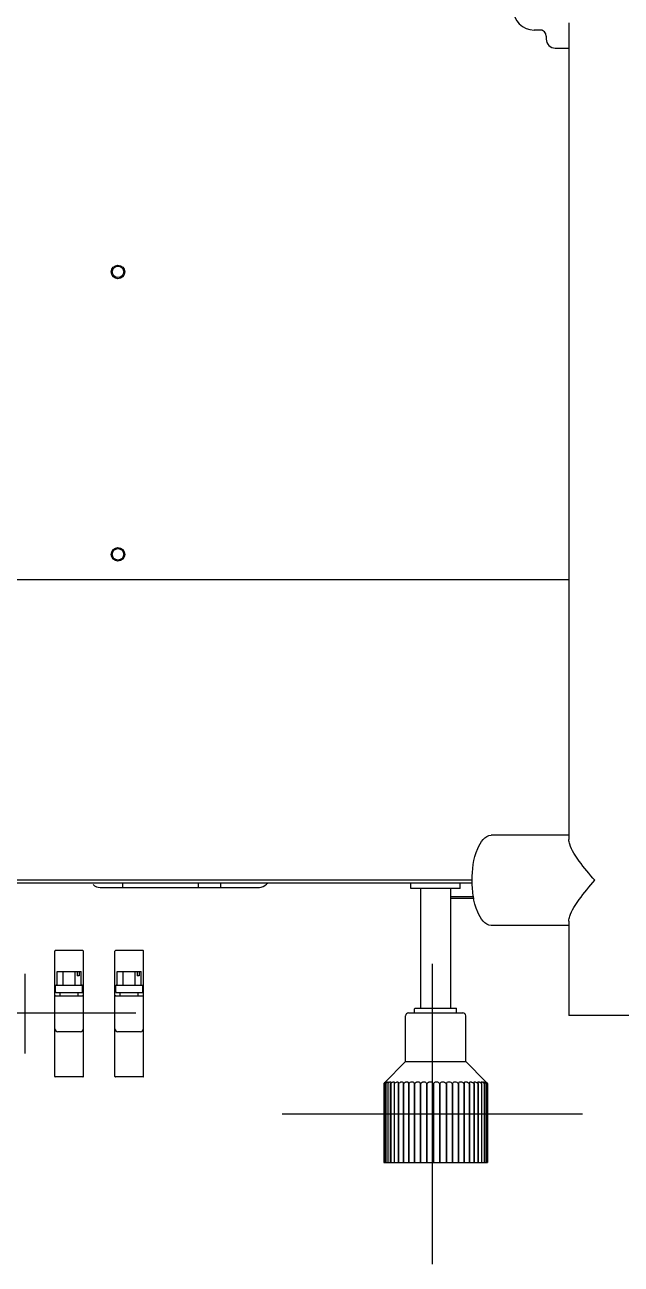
# Model space of a CAD drawing. Header units: millimetres. Extents: x 900 to 7803, y 2935 to 8583.
# Drawn here: x 4845.5 to 5044, y 7504.7 to 7917.2 of the extents above; entities that cross this region are included whole.
import ezdxf

# ---------------------------------------------------------------- set-up
doc = ezdxf.new("R2010")
doc.units = ezdxf.units.MM
doc.header["$LTSCALE"] = 676.148
doc.layers.get('0').update_dxf_attribs({"linetype": 'CONTINUOUS'})
doc.layers.add('ASSI', color=7, linetype='CONTINUOUS')
doc.layers.add('GEOM', color=7, linetype='CONTINUOUS')

msp = doc.modelspace()

# ---------------------------------------------------------------- linework, layer by layer
at = {"color": 7, "linetype": 'Continuous'}
for p, q in [((4855.52, 7567.22), (4855.52, 7608.92)), ((4864.87, 7609.07), (4855.67, 7609.07)), ((4865.02, 7567.22), (4865.02, 7608.92)), ((4875.52, 7567.22), (4875.52, 7608.92)), ((4884.87, 7609.07), (4875.67, 7609.07)), ((4885.02, 7567.22), (4885.02, 7608.92)), ((4856.27, 7602.07), (4864.27, 7602.07)), ((4856.27, 7597.57), (4856.27, 7602.07)), ((4858.27, 7597.57), (4858.27, 7602.07)), ((4862.27, 7597.57), (4862.27, 7602.07)), ((4862.92, 7602.07), (4862.92, 7600.67)), ((4863.62, 7600.67), (4862.92, 7600.67)), ((4863.62, 7602.07), (4863.62, 7600.67)), ((4864.27, 7597.57), (4864.27, 7602.07)), ((4876.27, 7602.07), (4884.27, 7602.07)), ((4876.27, 7597.57), (4876.27, 7602.07)), ((4878.27, 7597.57), (4878.27, 7602.07)), ((4882.27, 7597.57), (4882.27, 7602.07)), ((4882.92, 7602.07), (4882.92, 7600.67)), ((4883.62, 7600.67), (4882.92, 7600.67)), ((4883.62, 7602.07), (4883.62, 7600.67)), ((4884.27, 7597.57), (4884.27, 7602.07)), ((4855.77, 7595.32), (4855.77, 7597.32)), ((4856.02, 7597.57), (4864.52, 7597.57)), ((4864.52, 7595.07), (4856.02, 7595.07)), ((4857.27, 7594.07), (4857.27, 7595.07)), ((4863.27, 7594.07), (4863.27, 7595.07)), ((4864.77, 7595.32), (4864.77, 7597.32)), ((4875.77, 7595.32), (4875.77, 7597.32)), ((4876.02, 7597.57), (4884.52, 7597.57)), ((4884.52, 7595.07), (4876.02, 7595.07)), ((4877.27, 7594.07), (4877.27, 7595.07)), ((4883.27, 7594.07), (4883.27, 7595.07)), ((4884.77, 7595.32), (4884.77, 7597.32)), ((4855.77, 7594.07), (4864.77, 7594.07)), ((4875.77, 7594.07), (4884.77, 7594.07)), ((4975.22, 7588.37), (4975.22, 7589.67)), ((4989.22, 7588.37), (4989.22, 7589.67)), ((4864.02, 7582.07), (4856.52, 7582.07)), ((4884.02, 7582.07), (4876.52, 7582.07)), ((4864.87, 7567.07), (4855.67, 7567.07)), ((4884.87, 7567.07), (4875.67, 7567.07))]:
    msp.add_line(p, q, dxfattribs=at)
at = {"color": 4}
for p, q in [((4981.11, 7604.7), (4981.11, 7504.7)), ((4931.11, 7554.7), (5031.11, 7554.7))]:
    msp.add_line(p, q, dxfattribs=at)
at = {"color": 6}
msp.add_line((4782.44, 7588.35), (4882.44, 7588.35), dxfattribs=at)
at = {"color": 7, "linetype": 'Continuous'}
for centre, radius, start, end in [((4855.67, 7608.92), 0.15, 90, 180), ((4864.87, 7608.92), 0.15, 360, 90), ((4875.67, 7608.92), 0.15, 90, 180), ((4884.87, 7608.92), 0.15, 360, 90), ((4856.02, 7597.32), 0.25, 89.9999, 180), ((4856.02, 7595.32), 0.25, 180, 270.0001), ((4864.52, 7597.32), 0.25, 0, 90.0001), ((4864.52, 7595.32), 0.25, 269.9999, 360), ((4876.02, 7597.32), 0.25, 89.9999, 180), ((4876.02, 7595.32), 0.25, 180, 270.0001), ((4884.52, 7597.32), 0.25, 0, 90.0001), ((4884.52, 7595.32), 0.25, 269.9999, 360), ((4855.77, 7593.82), 0.25, 89.9999, 180), ((4864.77, 7593.82), 0.25, 0, 90.0001), ((4875.77, 7593.82), 0.25, 89.9999, 180), ((4884.77, 7593.82), 0.25, 0, 90.0001), ((4856.52, 7583.07), 1, 180, 270), ((4864.02, 7583.07), 1, 270, 360), ((4876.52, 7583.07), 1, 180, 270), ((4884.02, 7583.07), 1, 270, 360), ((4855.67, 7567.22), 0.15, 180, 270), ((4864.87, 7567.22), 0.15, 270, 0), ((4875.67, 7567.22), 0.15, 180, 270), ((4884.87, 7567.22), 0.15, 270, 0)]:
    msp.add_arc(centre, radius, start, end, dxfattribs=at)
at = {"layer": 'ASSI', "color": 7, "linetype": 'Continuous'}
for p, q in [((5026.52, 7704.21), (5026.52, 7646.07)), ((5026.52, 7647.47), (5000.73, 7647.47)), ((4977.22, 7629.77), (4977.22, 7589.87)), ((4987.22, 7629.77), (4987.22, 7589.87)), ((5026.52, 7617.47), (5000.73, 7617.47)), ((5026.52, 7618.88), (5026.52, 7587.47))]:
    msp.add_line(p, q, dxfattribs=at)
at = {"layer": 'ASSI', "linetype": 'Continuous'}
for centre, radius in [((4876.52, 7834.97), 2.25), ((4876.52, 7834.97), 1.9), ((4876.52, 7740.97), 2.25), ((4876.52, 7740.97), 1.9)]:
    msp.add_circle(centre, radius, dxfattribs=at)
at = {"layer": 'ASSI', "color": 7, "linetype": 'Continuous'}
for centre, radius, start, end in [((5029.29, 7646.07), 2.77, 180.0044, 181.0702), ((5029.3, 7618.88), 2.78, 178.9279, 179.9956)]:
    msp.add_arc(centre, radius, start, end, dxfattribs=at)
for points, knots in [([(4994.4, 7632.47), (4994.4, 7636.06), (4994.74, 7641.36), (4998.64, 7647.47), (5000.73, 7647.47)], [0, 0, 0, 0, 0.631734, 1, 1, 1, 1]), ([(5035.18, 7632.47), (5033.35, 7634.52), (5030.25, 7638.27), (5027.54, 7642.44), (5026.84, 7644.46)], [0, 0, 0, 0, 0.562039, 1, 1, 1, 1]), ([(5000.73, 7617.47), (4998.64, 7617.47), (4994.74, 7623.59), (4994.4, 7628.88), (4994.4, 7632.47)], [0, 0, 0, 0, 0.368266, 1, 1, 1, 1]), ([(5026.84, 7620.49), (5027.54, 7622.51), (5030.25, 7626.68), (5033.35, 7630.43), (5035.18, 7632.47)], [0, 0, 0, 0, 0.43797, 1, 1, 1, 1])]:
    msp.add_open_spline(points, degree=3, knots=knots, dxfattribs=at)
for points in [[(5026.84, 7644.46), (5026.67, 7644.96), (5026.53, 7645.49), (5026.52, 7646.02)], [(5026.52, 7618.93), (5026.53, 7619.46), (5026.67, 7619.99), (5026.84, 7620.49)]]:
    msp.add_open_spline(points, degree=3, dxfattribs=at)
at = {"layer": 'GEOM', "color": 7, "linetype": 'Continuous'}
for p, q in [((5026.52, 7917.84), (5026.52, 7646.07)), ((5017.64, 7915.47), (5015.02, 7915.47)), ((5019.02, 7913.47), (5019.02, 7912.46)), ((5022.03, 7909.47), (5026.52, 7909.47)), ((4870.58, 7630.07), (4923.56, 7630.07)), ((4878.07, 7631.57), (4878.07, 7630.07)), ((4903.28, 7630.07), (4903.28, 7631.57)), ((4910.75, 7630.07), (4910.75, 7631.57)), ((4973.99, 7629.77), (4973.99, 7631.47)), ((4990.44, 7629.77), (4973.99, 7629.77)), ((4990.44, 7629.77), (4990.44, 7631.47)), ((4994.89, 7626.97), (4987.22, 7626.97)), ((4995, 7626.47), (4987.22, 7626.47)), ((5026.52, 7618.88), (5026.52, 7587.47)), ((4845.52, 7601.32), (4845.52, 7574.82)), ((4972.22, 7572.12), (4972.22, 7587.37)), ((4973.22, 7588.37), (4991.22, 7588.37)), ((4975.42, 7589.87), (4989.02, 7589.87)), ((4992.22, 7572.12), (4992.22, 7587.37)), ((5056.52, 7587.47), (5026.52, 7587.47)), ((4972.22, 7572.12), (4965.21, 7565.12)), ((4972.22, 7572.12), (4992.22, 7572.12)), ((4992.22, 7572.12), (4998.93, 7565.41)), ((4965.05, 7564.96), (4964.97, 7564.87)), ((4964.97, 7564.87), (4964.97, 7564.87)), ((4964.97, 7564.87), (4964.97, 7538.57)), ((4964.97, 7564.87), (4964.97, 7538.57)), ((4965.13, 7564.87), (4965.15, 7564.87)), ((4965.13, 7564.87), (4965.13, 7538.57)), ((4965.15, 7564.87), (4965.15, 7538.57)), ((4965.57, 7564.87), (4965.6, 7564.87)), ((4965.57, 7564.87), (4965.57, 7538.57)), ((4965.6, 7564.87), (4965.6, 7538.57)), ((4966.27, 7564.87), (4966.31, 7564.87)), ((4966.27, 7564.87), (4966.27, 7538.57)), ((4966.31, 7564.87), (4966.31, 7538.57)), ((4967.21, 7564.87), (4967.27, 7564.87)), ((4967.21, 7538.57), (4967.21, 7564.87)), ((4967.27, 7564.87), (4967.27, 7538.57)), ((4968.4, 7564.87), (4968.47, 7564.87)), ((4968.4, 7564.87), (4968.4, 7538.57)), ((4968.47, 7564.87), (4968.47, 7538.57)), ((4969.83, 7565.07), (4969.8, 7564.87)), ((4969.8, 7564.87), (4969.88, 7564.87)), ((4969.8, 7564.87), (4969.8, 7538.57)), ((4969.88, 7564.87), (4969.88, 7538.57)), ((4971.4, 7564.95), (4971.4, 7564.87)), ((4971.4, 7564.87), (4971.49, 7564.87)), ((4971.4, 7564.87), (4971.4, 7538.57)), ((4971.49, 7564.87), (4971.49, 7538.57)), ((4973.17, 7564.87), (4973.27, 7564.87)), ((4973.17, 7564.87), (4973.17, 7538.57)), ((4973.27, 7564.87), (4973.27, 7538.57)), ((4975.08, 7564.87), (4975.19, 7564.87)), ((4975.08, 7564.87), (4975.08, 7538.57)), ((4975.19, 7564.87), (4975.19, 7538.57)), ((4977.11, 7564.87), (4977.22, 7564.87)), ((4977.11, 7564.87), (4977.11, 7538.57)), ((4977.22, 7564.87), (4977.22, 7538.57)), ((4979.21, 7564.87), (4979.33, 7564.87)), ((4979.21, 7564.87), (4979.21, 7538.57)), ((4979.33, 7564.87), (4979.33, 7538.57)), ((4981.36, 7564.87), (4981.48, 7564.87)), ((4981.36, 7564.87), (4981.36, 7538.57)), ((4981.48, 7564.87), (4981.48, 7538.57)), ((4983.53, 7564.87), (4983.65, 7564.87)), ((4983.53, 7564.87), (4983.53, 7538.57)), ((4983.65, 7564.87), (4983.65, 7538.57)), ((4985.68, 7564.87), (4985.79, 7564.87)), ((4985.68, 7564.87), (4985.68, 7538.57)), ((4985.79, 7564.87), (4985.79, 7538.57)), ((4987.77, 7564.87), (4987.88, 7564.87)), ((4987.77, 7564.87), (4987.77, 7538.57)), ((4987.88, 7564.87), (4987.88, 7538.57)), ((4989.77, 7564.87), (4989.87, 7564.87)), ((4989.77, 7564.87), (4989.77, 7538.57)), ((4989.87, 7564.87), (4989.87, 7538.57)), ((4991.65, 7564.87), (4991.75, 7564.87)), ((4991.65, 7564.87), (4991.65, 7538.57)), ((4991.75, 7564.87), (4991.75, 7538.57)), ((4993.39, 7564.87), (4993.48, 7564.87)), ((4993.39, 7564.87), (4993.39, 7538.57)), ((4993.48, 7564.87), (4993.47, 7564.99)), ((4993.48, 7564.87), (4993.48, 7538.57)), ((4994.95, 7564.87), (4995.03, 7564.87)), ((4994.95, 7564.87), (4994.95, 7538.57)), ((4995.03, 7564.87), (4995.03, 7538.57)), ((4996.31, 7564.87), (4996.37, 7564.87)), ((4996.31, 7564.87), (4996.31, 7538.57)), ((4996.37, 7564.87), (4996.37, 7538.57)), ((4997.44, 7564.87), (4997.5, 7564.87)), ((4997.44, 7564.87), (4997.44, 7538.57)), ((4997.5, 7564.87), (4997.5, 7538.57)), ((4998.34, 7564.87), (4998.38, 7564.87)), ((4998.34, 7564.87), (4998.34, 7538.57)), ((4998.38, 7564.87), (4998.38, 7538.57)), ((4998.98, 7564.87), (4999.01, 7564.87)), ((4998.98, 7564.87), (4998.98, 7538.57)), ((4999.01, 7564.87), (4999.01, 7538.57)), ((4999.36, 7564.87), (4999.37, 7564.87)), ((4999.36, 7564.87), (4999.36, 7538.57)), ((4999.37, 7564.87), (4999.37, 7538.57)), ((4999.42, 7564.92), (4999.47, 7564.87)), ((4999.47, 7564.87), (4999.47, 7538.57)), ((4964.97, 7538.57), (4967.21, 7538.57)), ((4967.21, 7538.57), (4968.39, 7538.57)), ((4968.4, 7538.57), (4969.79, 7538.57)), ((4969.8, 7538.57), (4993.48, 7538.57)), ((4993.48, 7538.57), (4999.47, 7538.57))]:
    msp.add_line(p, q, dxfattribs=at)
at = {"layer": 'GEOM', "linetype": 'Continuous'}
for p, q in [((4715.52, 7732.57), (5026.52, 7732.57)), ((4994.4, 7632.57), (4645.52, 7632.57)), ((4994.4, 7631.57), (4837.02, 7631.57))]:
    msp.add_line(p, q, dxfattribs=at)
at = {"layer": 'GEOM', "color": 7, "linetype": 'Continuous'}
for centre, radius, start, end in [((5015.02, 7922.47), 7, 90, 270), ((4973.22, 7587.37), 1, 90, 180), ((4975.42, 7589.67), 0.2, 90, 180), ((4989.02, 7589.67), 0.2, 0, 90), ((4991.22, 7587.37), 1, 0, 90), ((5006.58, 7523.8), 58.46, 135.025, 135.2498), ((4965.35, 7565.86), 2.11, 332.0807, 332.7733), ((4967.02, 7565.41), 1.48, 338.7564, 339.5637), ((4996.19, 7565.2), 1.21, 195.0736, 195.6945), ((4997.86, 7565.51), 1.61, 202.3238, 203.1177), ((4953.01, 7518.97), 65.31, 44.7213, 44.9671)]:
    msp.add_arc(centre, radius, start, end, dxfattribs=at)
for centre, major_axis, ratio, start_param, end_param in [((5017.01, 7913.47), (-2.01, 0), 0.993605, 9.424778, 10.995574), ((5022.04, 7912.48), (2.89, 0.89), 0.993, 2.843621, 4.410451)]:
    msp.add_ellipse(centre, major_axis=major_axis, ratio=ratio, start_param=start_param, end_param=end_param, dxfattribs=at)
for points in [[(4868.29, 7631.12), (4868.84, 7630.49), (4869.74, 7630.07), (4870.58, 7630.07)], [(4923.56, 7630.07), (4924.42, 7630.07), (4925.34, 7630.5), (4925.89, 7631.16)], [(4925.89, 7631.16), (4926.04, 7631.33), (4926.22, 7631.48), (4926.43, 7631.58)], [(4995.02, 7564.89), (4995.01, 7564.96), (4994.99, 7565.03), (4994.99, 7565.1)]]:
    msp.add_open_spline(points, degree=3, dxfattribs=at)
for points, knots in [([(4964.97, 7564.87), (4965.04, 7564.95), (4965.17, 7565.07), (4965.37, 7565.26), (4965.44, 7565.33), (4965.56, 7565.42), (4965.56, 7565.4)], [0, 0, 0, 0, 0.387417, 0.713045, 0.933467, 1, 1, 1, 1]), ([(4965.56, 7565.4), (4965.56, 7565.38), (4965.5, 7565.32), (4965.42, 7565.2), (4965.29, 7565.05), (4965.19, 7564.93), (4965.13, 7564.87)], [0, 0, 0, 0, 0.104151, 0.328412, 0.636616, 1, 1, 1, 1]), ([(4965.15, 7564.87), (4965.31, 7565.02), (4965.4, 7565.13), (4965.88, 7565.45), (4965.88, 7565.37)], [0, 0, 0, 0, 0.732347, 1, 1, 1, 1]), ([(4965.88, 7565.37), (4965.88, 7565.3), (4965.75, 7565.13), (4965.65, 7564.97), (4965.57, 7564.87)], [0, 0, 0, 0, 0.366261, 1, 1, 1, 1]), ([(4965.6, 7564.87), (4965.7, 7564.96), (4965.85, 7565.09), (4966.06, 7565.24), (4966.19, 7565.32), (4966.3, 7565.38), (4966.39, 7565.41), (4966.47, 7565.39), (4966.48, 7565.35), (4966.48, 7565.33)], [0, 0, 0, 0, 0.374694, 0.543526, 0.691608, 0.810544, 0.893699, 0.946094, 1, 1, 1, 1]), ([(4966.48, 7565.33), (4966.48, 7565.26), (4966.41, 7565.1), (4966.32, 7564.96), (4966.27, 7564.87)], [0, 0, 0, 0, 0.403394, 1, 1, 1, 1]), ([(4966.31, 7564.87), (4966.43, 7564.97), (4966.65, 7565.15), (4966.94, 7565.33), (4967.14, 7565.4), (4967.26, 7565.41), (4967.34, 7565.35), (4967.34, 7565.29), (4967.34, 7565.26)], [0, 0, 0, 0, 0.362089, 0.671088, 0.786486, 0.868512, 0.930066, 1, 1, 1, 1]), ([(4967.34, 7565.26), (4967.34, 7565.24), (4967.33, 7565.11), (4967.27, 7564.99), (4967.23, 7564.9)], [0, 0, 0, 0, 0.202217, 1, 1, 1, 1]), ([(4967.27, 7564.87), (4967.4, 7564.98), (4967.67, 7565.18), (4968.01, 7565.37), (4968.39, 7565.44), (4968.47, 7565.25), (4968.47, 7565.18)], [0, 0, 0, 0, 0.351859, 0.656243, 0.851017, 1, 1, 1, 1]), ([(4968.47, 7565.18), (4968.47, 7565.15), (4968.46, 7565.06), (4968.43, 7564.96), (4968.41, 7564.89)], [0, 0, 0, 0, 0.222838, 1, 1, 1, 1]), ([(4968.47, 7564.87), (4968.62, 7564.99), (4968.91, 7565.2), (4969.32, 7565.42), (4969.76, 7565.4), (4969.83, 7565.17), (4969.83, 7565.07)], [0, 0, 0, 0, 0.338558, 0.636353, 0.83252, 1, 1, 1, 1]), ([(4969.88, 7564.87), (4970.04, 7565.01), (4970.29, 7565.19), (4970.66, 7565.35), (4970.96, 7565.43), (4971.34, 7565.34), (4971.4, 7565.07), (4971.4, 7564.95)], [0, 0, 0, 0, 0.325301, 0.480702, 0.618955, 0.819421, 1, 1, 1, 1]), ([(4971.49, 7564.87), (4971.66, 7565.02), (4972, 7565.26), (4972.55, 7565.47), (4973.07, 7565.3), (4973.16, 7565), (4973.17, 7564.87)], [0, 0, 0, 0, 0.311612, 0.601408, 0.812372, 1, 1, 1, 1]), ([(4973.27, 7564.87), (4973.43, 7565.02), (4973.78, 7565.27), (4974.36, 7565.46), (4974.9, 7565.31), (4975.05, 7565.01), (4975.08, 7564.87)], [0, 0, 0, 0, 0.294382, 0.582114, 0.808001, 1, 1, 1, 1]), ([(4975.19, 7564.87), (4975.34, 7565.02), (4975.69, 7565.27), (4976.28, 7565.46), (4976.85, 7565.31), (4977.05, 7565.02), (4977.11, 7564.87)], [0, 0, 0, 0, 0.277647, 0.561513, 0.800054, 1, 1, 1, 1]), ([(4977.22, 7564.87), (4977.36, 7565.02), (4977.7, 7565.28), (4978.31, 7565.46), (4978.89, 7565.31), (4979.14, 7565.02), (4979.21, 7564.87)], [0, 0, 0, 0, 0.261639, 0.540281, 0.789654, 1, 1, 1, 1]), ([(4979.33, 7564.87), (4979.58, 7565.18), (4980.2, 7565.52), (4980.99, 7565.3), (4981.27, 7565.02), (4981.36, 7564.87)], [0, 0, 0, 0, 0.513015, 0.774865, 1, 1, 1, 1]), ([(4981.48, 7564.87), (4981.71, 7565.18), (4982.5, 7565.63), (4983.3, 7565.18), (4983.53, 7564.87)], [0, 0, 0, 0, 0.496859, 1, 1, 1, 1]), ([(4983.65, 7564.87), (4983.74, 7565.02), (4984.01, 7565.3), (4984.79, 7565.52), (4985.41, 7565.18), (4985.68, 7564.87)], [0, 0, 0, 0, 0.221718, 0.48115, 1, 1, 1, 1]), ([(4985.79, 7564.87), (4985.86, 7565.02), (4986.09, 7565.31), (4986.68, 7565.46), (4987.28, 7565.28), (4987.62, 7565.02), (4987.77, 7564.87)], [0, 0, 0, 0, 0.207458, 0.454192, 0.734273, 1, 1, 1, 1]), ([(4987.88, 7564.87), (4987.92, 7565.01), (4988.11, 7565.31), (4988.68, 7565.46), (4989.27, 7565.27), (4989.62, 7565.02), (4989.77, 7564.87)], [0, 0, 0, 0, 0.197619, 0.433079, 0.718061, 1, 1, 1, 1]), ([(4989.87, 7564.87), (4989.9, 7565.01), (4990.03, 7565.31), (4990.57, 7565.46), (4991.14, 7565.26), (4991.49, 7565.02), (4991.65, 7564.87)], [0, 0, 0, 0, 0.19049, 0.412739, 0.70117, 1, 1, 1, 1]), ([(4991.75, 7564.87), (4991.75, 7565), (4991.83, 7565.3), (4992.34, 7565.47), (4992.88, 7565.25), (4993.22, 7565.02), (4993.39, 7564.87)], [0, 0, 0, 0, 0.187306, 0.39395, 0.683873, 1, 1, 1, 1]), ([(4993.47, 7564.99), (4993.47, 7565.1), (4993.54, 7565.36), (4993.9, 7565.43), (4994.2, 7565.34), (4994.55, 7565.18), (4994.79, 7565), (4994.95, 7564.87)], [0, 0, 0, 0, 0.177482, 0.376675, 0.515314, 0.671449, 1, 1, 1, 1]), ([(4994.99, 7565.1), (4994.99, 7565.19), (4995.06, 7565.42), (4995.49, 7565.41), (4995.88, 7565.2), (4996.16, 7564.99), (4996.31, 7564.87)], [0, 0, 0, 0, 0.163271, 0.358666, 0.658012, 1, 1, 1, 1]), ([(4996.29, 7565.2), (4996.29, 7565.24), (4996.3, 7565.31), (4996.42, 7565.44), (4996.73, 7565.36), (4997.06, 7565.17), (4997.31, 7564.98), (4997.44, 7564.87)], [0, 0, 0, 0, 0.078923, 0.148258, 0.342157, 0.646667, 1, 1, 1, 1]), ([(4996.37, 7564.89), (4996.35, 7564.92), (4996.32, 7565.02), (4996.29, 7565.13), (4996.29, 7565.2)], [0, 0, 0, 0, 0.281468, 1, 1, 1, 1]), ([(4997.35, 7565.28), (4997.35, 7565.31), (4997.36, 7565.36), (4997.44, 7565.41), (4997.54, 7565.4), (4997.74, 7565.32), (4998.01, 7565.14), (4998.23, 7564.97), (4998.34, 7564.87)], [0, 0, 0, 0, 0.066133, 0.125056, 0.207169, 0.323453, 0.634493, 1, 1, 1, 1]), ([(4997.5, 7564.87), (4997.48, 7564.91), (4997.41, 7565.04), (4997.35, 7565.18), (4997.35, 7565.28)], [0, 0, 0, 0, 0.302018, 1, 1, 1, 1]), ([(4998.15, 7565.34), (4998.15, 7565.36), (4998.16, 7565.4), (4998.23, 7565.41), (4998.31, 7565.38), (4998.42, 7565.32), (4998.55, 7565.23), (4998.74, 7565.08), (4998.88, 7564.96), (4998.98, 7564.87)], [0, 0, 0, 0, 0.048846, 0.099548, 0.183576, 0.303619, 0.452615, 0.62238, 1, 1, 1, 1]), ([(4998.38, 7564.87), (4998.32, 7564.96), (4998.23, 7565.11), (4998.15, 7565.27), (4998.15, 7565.34)], [0, 0, 0, 0, 0.606182, 1, 1, 1, 1]), ([(4998.67, 7565.38), (4998.67, 7565.39), (4998.69, 7565.42), (4998.74, 7565.39), (4998.81, 7565.35), (4998.94, 7565.25), (4999.12, 7565.09), (4999.28, 7564.95), (4999.36, 7564.87)], [0, 0, 0, 0, 0.027742, 0.077125, 0.166089, 0.29021, 0.614331, 1, 1, 1, 1]), ([(4999.01, 7564.87), (4998.93, 7564.98), (4998.81, 7565.12), (4998.71, 7565.29), (4998.67, 7565.36), (4998.67, 7565.38)], [0, 0, 0, 0, 0.643184, 0.869353, 1, 1, 1, 1]), ([(4998.92, 7565.4), (4998.92, 7565.41), (4998.97, 7565.36), (4999.01, 7565.33), (4999.11, 7565.23), (4999.18, 7565.16), (4999.22, 7565.12)], [0, 0, 0, 0, 0.06087, 0.266453, 0.590198, 1, 1, 1, 1]), ([(4999.37, 7564.87), (4999.31, 7564.94), (4999.21, 7565.05), (4999.06, 7565.21), (4998.98, 7565.33), (4998.92, 7565.38), (4998.92, 7565.4)], [0, 0, 0, 0, 0.369515, 0.682059, 0.90564, 1, 1, 1, 1])]:
    msp.add_open_spline(points, degree=3, knots=knots, dxfattribs=at)

doc.saveas('drawing.dxf')
